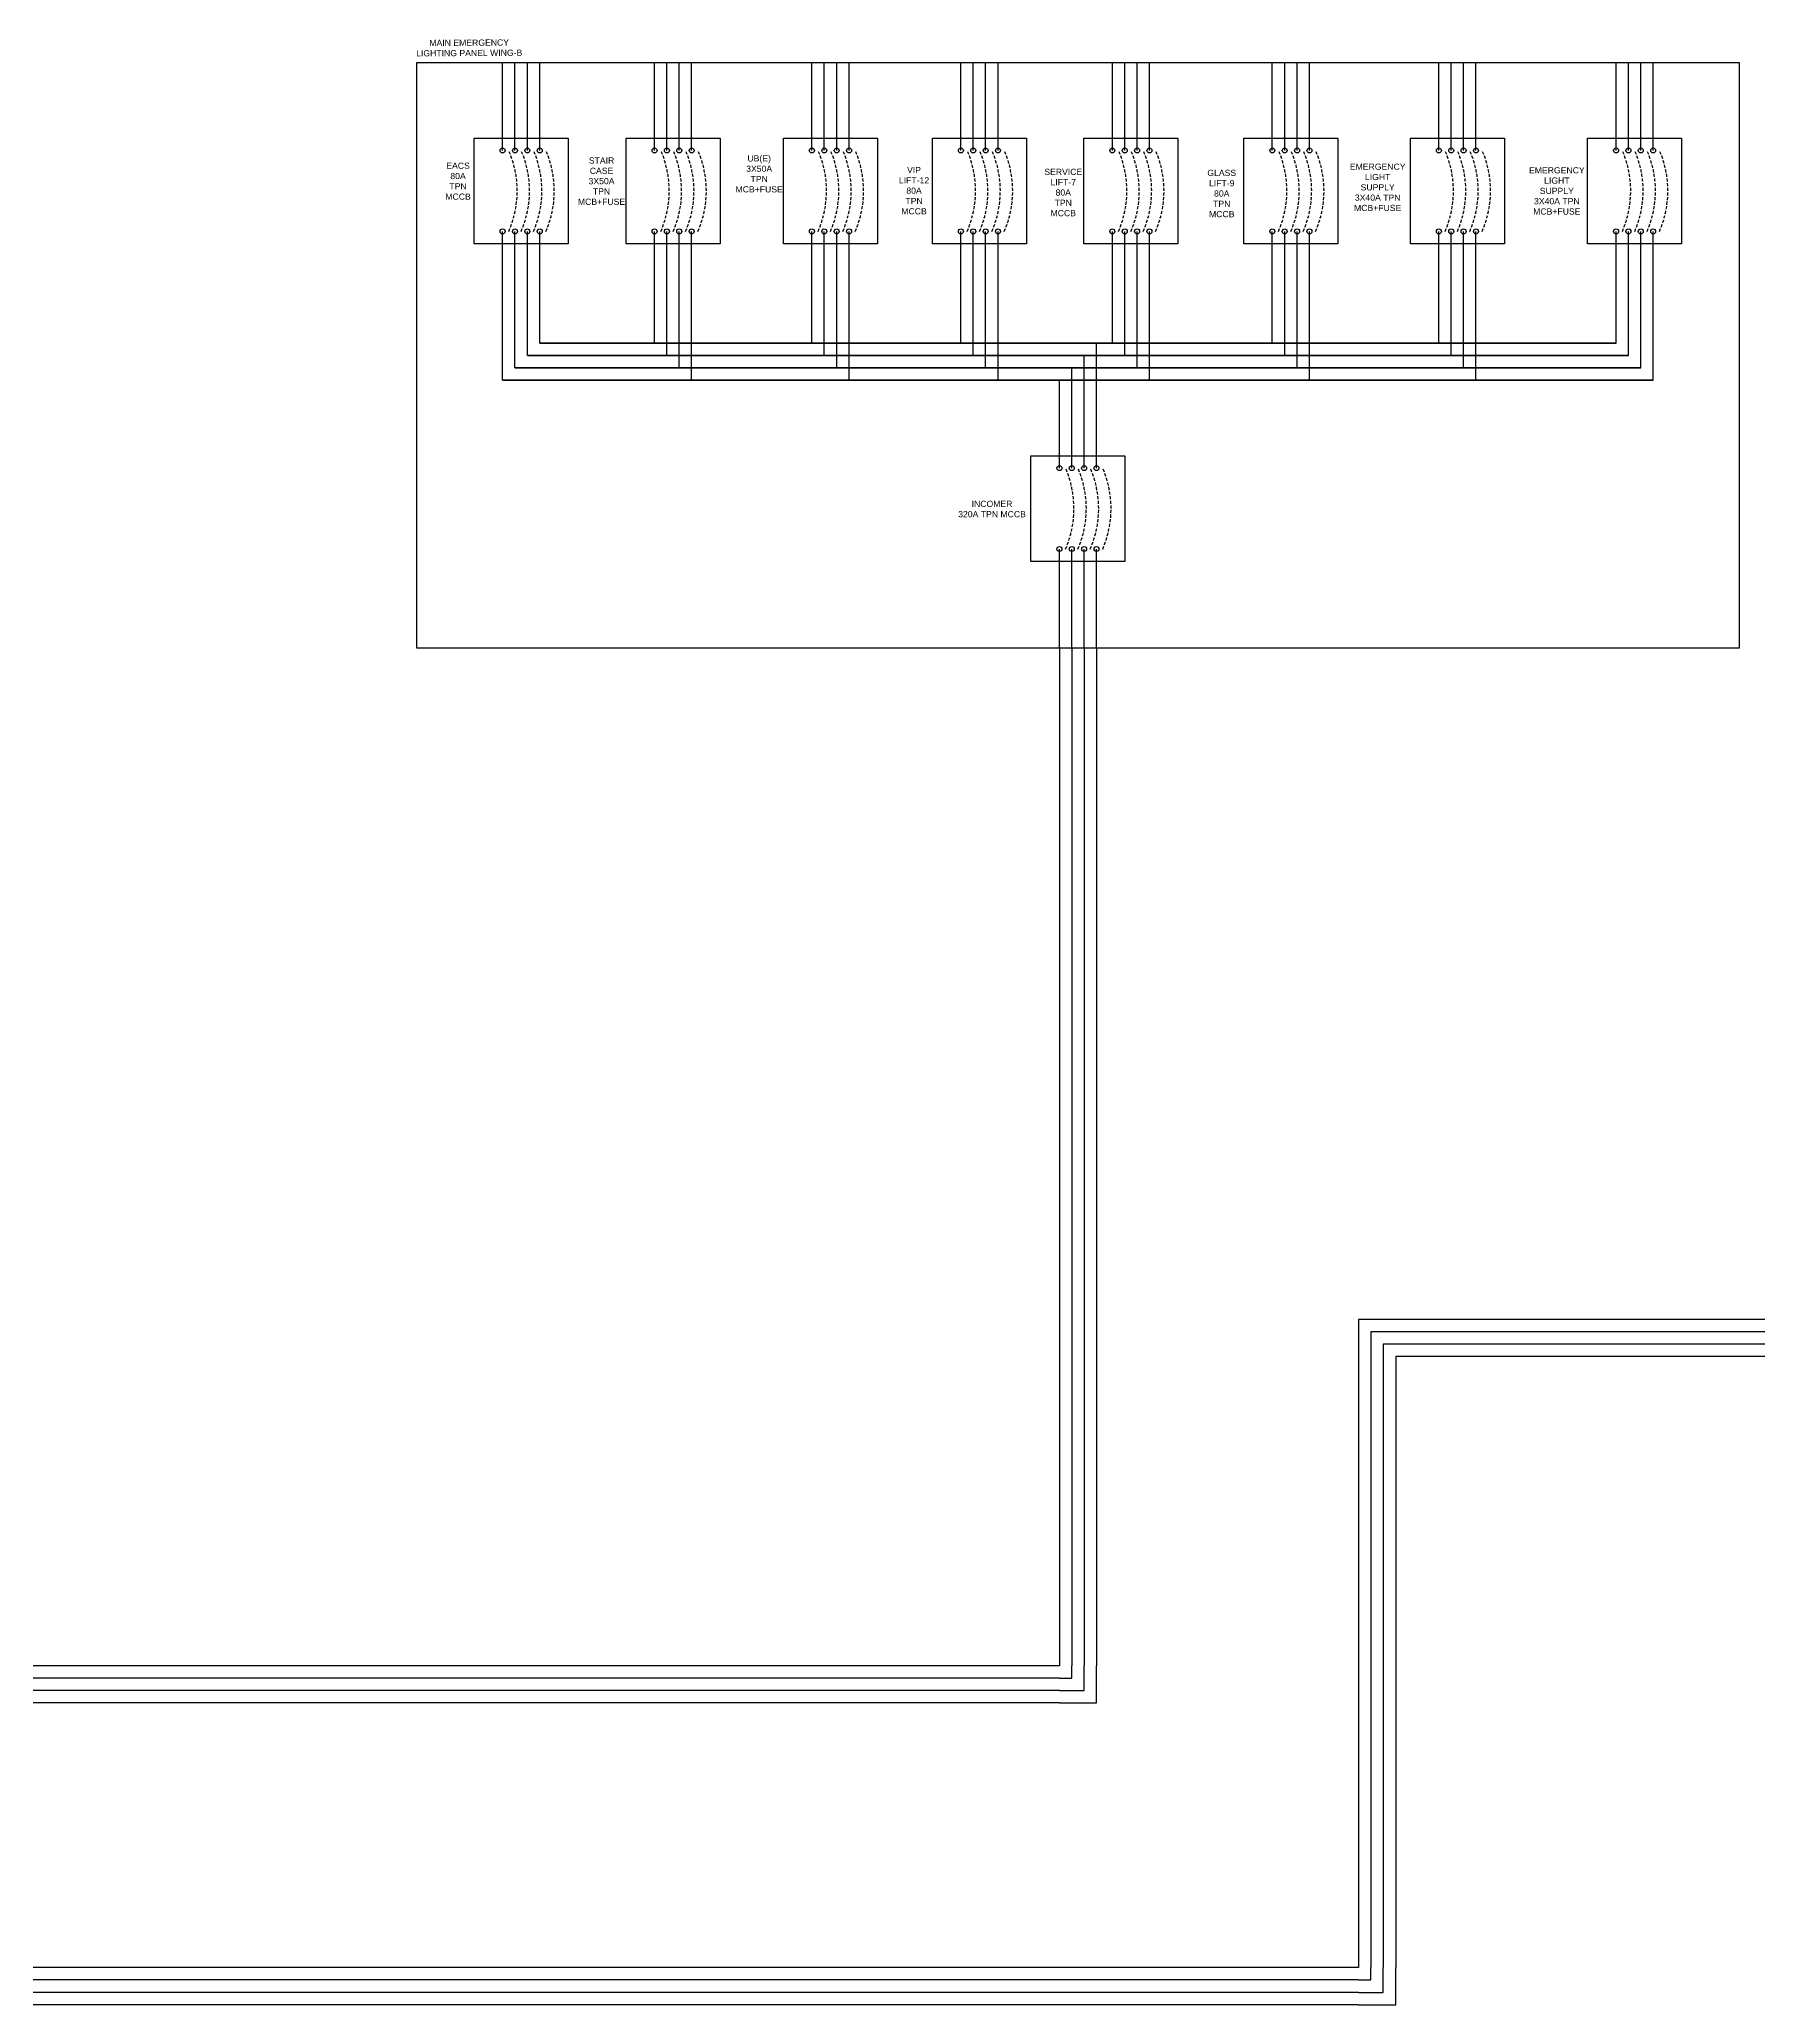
# Model space of a CAD drawing. Header units: inches. Extents: x -137 to 2243, y 16 to 894.
# Drawn here: x 1428.4 to 1567.4, y 735 to 893.8 of the extents above; entities that cross this region are included whole.
import ezdxf

# ---------------------------------------------------------------- set-up
doc = ezdxf.new("R2010")
doc.units = ezdxf.units.IN
doc.header["$MEASUREMENT"] = 0
doc.linetypes.add('DASHED2', pattern=[0.375, 0.25, -0.125])
doc.styles.get("Standard").update_dxf_attribs({"font": 'arial.ttf'})

msp = doc.modelspace()

# ---------------------------------------------------------------- linework, layer by layer
for p, q in [((1465.88, 884.85), (1465.88, 891.97)), ((1466.88, 884.85), (1466.88, 891.97)), ((1467.88, 884.85), (1467.88, 891.97)), ((1468.88, 884.85), (1468.88, 891.97)), ((1478.16, 884.85), (1478.16, 891.97)), ((1479.16, 884.85), (1479.16, 891.97)), ((1480.16, 884.85), (1480.16, 891.97)), ((1481.16, 884.85), (1481.16, 891.97)), ((1490.88, 884.85), (1490.88, 891.97)), ((1491.88, 884.85), (1491.88, 891.97)), ((1492.88, 884.85), (1492.88, 891.97)), ((1493.88, 884.85), (1493.88, 891.97)), ((1502.92, 884.85), (1502.92, 891.97)), ((1503.92, 884.85), (1503.92, 891.97)), ((1504.92, 884.85), (1504.92, 891.97)), ((1505.92, 884.85), (1505.92, 891.97)), ((1515.16, 884.85), (1515.16, 891.97)), ((1516.16, 884.85), (1516.16, 891.97)), ((1517.16, 884.85), (1517.16, 891.97)), ((1518.16, 884.85), (1518.16, 891.97)), ((1528.09, 884.85), (1528.09, 891.97)), ((1529.09, 884.85), (1529.09, 891.97)), ((1530.09, 884.85), (1530.09, 891.97)), ((1531.09, 884.85), (1531.09, 891.97)), ((1541.55, 884.85), (1541.55, 891.97)), ((1542.55, 884.85), (1542.55, 891.97)), ((1543.55, 884.85), (1543.55, 891.97)), ((1544.55, 884.85), (1544.55, 891.97)), ((1555.87, 884.85), (1555.87, 891.97)), ((1556.87, 884.85), (1556.87, 891.97)), ((1557.87, 884.85), (1557.87, 891.97)), ((1558.87, 884.85), (1558.87, 891.97)), ((1465.88, 866.29), (1465.88, 878.31)), ((1466.88, 867.29), (1466.88, 878.31)), ((1467.88, 868.29), (1467.88, 878.31)), ((1468.88, 869.29), (1468.88, 878.31)), ((1478.16, 869.29), (1478.16, 878.31)), ((1479.16, 868.29), (1479.16, 878.31)), ((1480.16, 867.29), (1480.16, 878.31)), ((1481.16, 866.29), (1481.16, 878.31)), ((1490.88, 869.29), (1490.88, 878.31)), ((1491.88, 868.29), (1491.88, 878.31)), ((1492.88, 867.29), (1492.88, 878.31)), ((1493.88, 866.29), (1493.88, 878.31)), ((1502.92, 869.29), (1502.92, 878.31)), ((1503.92, 868.29), (1503.92, 878.31)), ((1504.92, 867.29), (1504.92, 878.31)), ((1505.92, 866.29), (1505.92, 878.31)), ((1515.16, 869.29), (1515.16, 878.31)), ((1516.16, 868.29), (1516.16, 878.31)), ((1517.16, 867.29), (1517.16, 878.31)), ((1518.16, 866.29), (1518.16, 878.31)), ((1528.09, 869.29), (1528.09, 878.31)), ((1529.09, 868.29), (1529.09, 878.31)), ((1530.09, 867.29), (1530.09, 878.31)), ((1531.09, 866.29), (1531.09, 878.31)), ((1541.55, 869.29), (1541.55, 878.31)), ((1542.55, 868.29), (1542.55, 878.31)), ((1543.55, 867.29), (1543.55, 878.31)), ((1544.55, 866.29), (1544.55, 878.31)), ((1555.87, 869.29), (1555.87, 878.31)), ((1556.87, 868.29), (1556.87, 878.31)), ((1557.87, 867.29), (1557.87, 878.31)), ((1558.87, 866.29), (1558.87, 878.31)), ((1513.88, 859.18), (1513.88, 869.29)), ((1511.88, 859.18), (1511.88, 867.29)), ((1512.88, 859.18), (1512.88, 868.29)), ((1510.88, 859.18), (1510.88, 866.29)), ((1510.88, 844.62), (1510.88, 852.64)), ((1511.88, 844.62), (1511.88, 852.64)), ((1512.88, 844.62), (1512.88, 852.64)), ((1513.88, 844.62), (1513.88, 852.64)), ((1510.88, 844.62), (1510.88, 762.38)), ((1511.88, 844.62), (1511.88, 762.38)), ((1512.88, 844.62), (1512.88, 762.38)), ((1513.88, 844.62), (1513.88, 762.38)), ((1651.41, 790.37), (1535.06, 790.37)), ((1535.06, 790.37), (1535.06, 737.99)), ((1536.06, 789.37), (1536.06, 737.99)), ((1651.41, 789.37), (1536.06, 789.37)), ((1537.06, 788.37), (1537.06, 737.99)), ((1651.41, 788.37), (1537.06, 788.37)), ((1538.06, 787.37), (1538.06, 737.99)), ((1651.41, 787.37), (1538.06, 787.37)), ((1510.88, 762.38), (974.35, 762.38)), ((1510.88, 761.38), (975.35, 761.38)), ((1510.88, 761.38), (1511.88, 761.38)), ((1511.88, 761.38), (1511.88, 762.38)), ((1512.88, 760.38), (1512.88, 762.38)), ((1513.88, 759.38), (1513.88, 762.38)), ((1510.88, 760.38), (976.35, 760.38)), ((1510.88, 759.38), (977.35, 759.38)), ((1510.88, 760.38), (1512.88, 760.38)), ((1510.88, 759.38), (1513.88, 759.38)), ((1535.06, 737.99), (996.54, 737.99)), ((1536.06, 736.99), (1536.06, 737.99)), ((1537.06, 735.99), (1537.06, 737.99)), ((1538.06, 734.99), (1538.06, 737.99)), ((1535.06, 736.99), (997.54, 736.99)), ((1535.06, 735.99), (998.54, 735.99)), ((1535.06, 736.99), (1536.06, 736.99)), ((1535.06, 735.99), (1537.06, 735.99)), ((1535.06, 734.99), (999.54, 734.99)), ((1535.06, 734.99), (1538.06, 734.99))]:
    msp.add_line(p, q)
at = {"color": 240, "lineweight": 211, "true_color": 0xed1f24}
msp.add_line((1468.88, 869.29), (1555.87, 869.29), dxfattribs=at)
at = {"color": 152, "lineweight": 211, "true_color": 0x2776bb}
msp.add_line((1466.88, 867.29), (1557.87, 867.29), dxfattribs=at)
at = {"color": 40, "lineweight": 211, "true_color": 0xf8d731}
msp.add_line((1467.88, 868.29), (1556.87, 868.29), dxfattribs=at)
at = {"color": 18, "lineweight": 211, "true_color": 0x000000}
msp.add_line((1465.88, 866.29), (1558.87, 866.29), dxfattribs=at)
msp.add_lwpolyline([(1458.94, 891.97), (1565.82, 891.97), (1565.82, 844.62), (1458.94, 844.62)], close=True)
at = {"color": 18, "true_color": 0x000000}
for points in [[(1463.58, 885.85), (1471.18, 885.85), (1471.18, 877.31), (1463.58, 877.31)], [(1475.86, 885.85), (1483.46, 885.85), (1483.46, 877.31), (1475.86, 877.31)], [(1488.58, 885.85), (1496.18, 885.85), (1496.18, 877.31), (1488.58, 877.31)], [(1500.62, 885.85), (1508.22, 885.85), (1508.22, 877.31), (1500.62, 877.31)], [(1512.86, 885.85), (1520.46, 885.85), (1520.46, 877.31), (1512.86, 877.31)], [(1525.79, 885.85), (1533.39, 885.85), (1533.39, 877.31), (1525.79, 877.31)], [(1539.25, 885.85), (1546.85, 885.85), (1546.85, 877.31), (1539.25, 877.31)], [(1553.57, 885.85), (1561.17, 885.85), (1561.17, 877.31), (1553.57, 877.31)], [(1508.57, 860.18), (1516.18, 860.18), (1516.18, 851.64), (1508.57, 851.64)]]:
    msp.add_lwpolyline(points, close=True, dxfattribs=at)
for centre in [(1465.88, 884.85), (1466.88, 884.85), (1467.88, 884.85), (1468.88, 884.85), (1478.16, 884.85), (1479.16, 884.85), (1480.16, 884.85), (1481.16, 884.85), (1490.88, 884.85), (1491.88, 884.85), (1492.88, 884.85), (1493.88, 884.85), (1502.92, 884.85), (1503.92, 884.85), (1504.92, 884.85), (1505.92, 884.85), (1515.16, 884.85), (1516.16, 884.85), (1517.16, 884.85), (1518.16, 884.85), (1528.09, 884.85), (1529.09, 884.85), (1530.09, 884.85), (1531.09, 884.85), (1541.55, 884.85), (1542.55, 884.85), (1543.55, 884.85), (1544.55, 884.85), (1555.87, 884.85), (1556.87, 884.85), (1557.87, 884.85), (1558.87, 884.85), (1465.88, 878.31), (1466.88, 878.31), (1467.88, 878.31), (1468.88, 878.31), (1478.16, 878.31), (1479.16, 878.31), (1480.16, 878.31), (1481.16, 878.31), (1490.88, 878.31), (1491.88, 878.31), (1492.88, 878.31), (1493.88, 878.31), (1502.92, 878.31), (1503.92, 878.31), (1504.92, 878.31), (1505.92, 878.31), (1515.16, 878.31), (1516.16, 878.31), (1517.16, 878.31), (1518.16, 878.31), (1528.09, 878.31), (1529.09, 878.31), (1530.09, 878.31), (1531.09, 878.31), (1541.55, 878.31), (1542.55, 878.31), (1543.55, 878.31), (1544.55, 878.31), (1555.87, 878.31), (1556.87, 878.31), (1557.87, 878.31), (1558.87, 878.31), (1510.88, 859.18), (1511.88, 859.18), (1512.88, 859.18), (1513.88, 859.18), (1510.88, 852.64), (1511.88, 852.64), (1512.88, 852.64), (1513.88, 852.64)]:
    msp.add_circle(centre, 0.201, dxfattribs=at)
at = {"color": 18, "linetype": 'DASHED2', "true_color": 0x000000}
for centre in [(1458.85, 881.58), (1459.85, 881.58), (1460.85, 881.58), (1461.85, 881.58), (1471.14, 881.58), (1472.14, 881.58), (1473.14, 881.58), (1474.14, 881.58), (1483.85, 881.58), (1484.85, 881.58), (1485.85, 881.58), (1486.85, 881.58), (1495.9, 881.58), (1496.9, 881.58), (1497.9, 881.58), (1498.9, 881.58), (1508.13, 881.58), (1509.13, 881.58), (1510.13, 881.58), (1511.13, 881.58), (1521.06, 881.58), (1522.06, 881.58), (1523.06, 881.58), (1524.06, 881.58), (1534.52, 881.58), (1535.52, 881.58), (1536.52, 881.58), (1537.52, 881.58), (1548.85, 881.58), (1549.85, 881.58), (1550.85, 881.58), (1551.85, 881.58), (1503.85, 855.91), (1504.85, 855.91), (1505.85, 855.91), (1506.85, 855.91)]:
    msp.add_arc(centre, 8.21, 336.5048, 23.4952, dxfattribs=at)

# ---------------------------------------------------------------- texts
at = {"insert": (1458.43, 892.44), "char_height": 0.5, "attachment_point": 7, "rotation": 0.368}
msp.add_mtext_dynamic_manual_height_columns('\\pxqc;MAIN EMERGENCY LIGHTING PANEL WING-B', width=9.5085, gutter_width=1, heights=[2.19], dxfattribs=at)
at = {"color": 18, "true_color": 0x000000, "char_height": 0.5, "attachment_point": 3}
for s, width, heights, insert in [('\\pxqc;EACS\\P80A TPN MCCB', 2.6016, [6.64], (1463.58, 883.87)), ('\\pxqc;STAIR CASE\\P3X50A TPN MCB+FUSE', 2.5278, [9.91], (1475.14, 884.29)), ('\\pxqc;UB(E)\\P3X50A TPN MCB+FUSE', 2.5278, [9.91], (1487.88, 884.46)), ('\\pxqc;VIP LIFT-12 80A\\PTPN MCCB', 2.9744, [9.1], (1500.62, 883.52)), ('\\pxqc;SERVICE LIFT-7\\P80A\\PTPN\\PMCCB', 2.9744, [9.1], (1512.68, 883.37)), ('\\pxqc;GLASS LIFT-9 80A\\PTPN MCCB', 2.9744, [9.1], (1525.49, 883.29)), ('\\pxqc;EMERGENCY LIGHT SUPPLY\\P3X40A TPN MCB+FUSE', 4.1307, [8.18], (1538.67, 883.79)), ('\\pxqc;EMERGENCY LIGHT SUPPLY\\P3X40A TPN MCB+FUSE', 4.1307, [8.18], (1553.15, 883.5)), ('\\pxqc;INCOMER\\P320A TPN MCCB', 9.9259, [12], (1510.4, 856.54))]:
    msp.add_mtext_dynamic_manual_height_columns(s, width=width, gutter_width=1, heights=heights, dxfattribs=dict(at, insert=insert))

doc.saveas('drawing.dxf')
